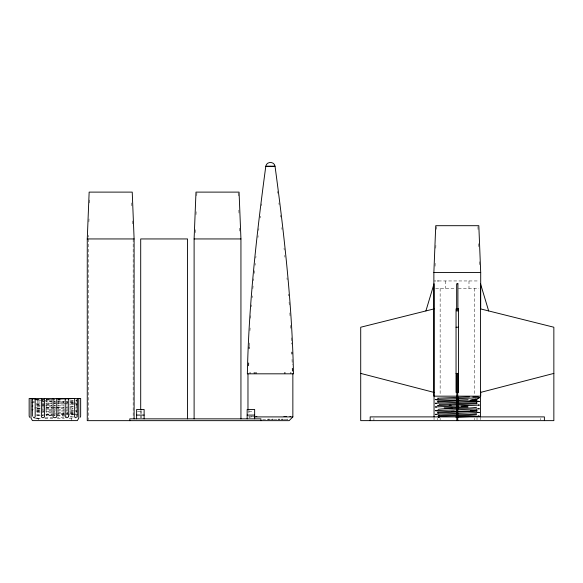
<?xml version="1.0" encoding="UTF-8"?>
<svg xmlns="http://www.w3.org/2000/svg" width="583" height="583" viewBox="0 0 583 583"><rect width="100%" height="100%" fill="white"/><g stroke="black" fill="none" stroke-linecap="round" stroke-linejoin="round"><path stroke-width="0.44" stroke-dasharray="2.92 2.19" d="M249.262 345.887L249.415 341.39M88.281 237.143L88.354 235.343M88.893 221.831L89.075 217.328M89.651 202.92L89.797 199.313M195.298 232.639L195.48 228.135M196.019 214.624L196.201 210.12M196.777 195.713L196.886 193.009M435.056 266.22L435.231 261.716M435.778 248.212L435.953 243.709M436.529 229.294L436.638 226.598M249.954 330.685L250.107 328.018M250.668 318.252L250.821 315.592M251.397 306.68L251.535 304.887M252.118 297.709L252.264 295.916M252.847 288.738L253.066 286.049M253.59 280.627L253.765 278.82M254.29 273.398L254.552 270.687M255.077 265.265L255.259 263.465M255.806 258.08L255.988 256.287M257.941 237.492L258.138 235.714M258.721 230.365L258.91 228.587M260.12 217.94L260.331 216.184M261.607 205.61L261.818 203.846M33.311 401.709L34.492 401.024M75.885 405.323L77.67 404.289M76.548 411.824L75.79 411.875M76.511 408.136L75.739 408.195M76.431 400.769L75.921 400.805M76.468 404.456L75.688 404.507M33.501 402.212L34.324 402.153M73.647 410.505L69.785 410.709M73.677 414.192L69.836 414.396M73.596 402.183L69.924 402.379M73.582 403.137L70.069 403.327M73.611 406.825L70.128 407.007M73.611 413.245L69.945 413.434M36.335 399.843L40.089 399.654M36.357 410.906L40.118 410.709M36.321 411.86L39.884 411.678M36.357 415.548L39.943 415.358M73.524 416.94L69.333 417.151M36.532 403.516L39.95 403.341M36.503 404.471L40.176 404.289L36.401 404.041M36.54 408.158L40.234 407.976M36.554 414.579L39.972 414.404M73.735 411.984L69.996 412.13M73.524 400.936L69.712 401.082M73.589 404.617L72.744 404.653M36.569 405.732L39.928 405.6M36.642 409.412L40.023 409.288M42.071 399.574L43.703 399.515M67.971 402.452L66.36 402.51M67.949 403.407L66.542 403.458M67.555 407.109L66.127 407.16M71.432 408.392L69.902 408.45M67.621 410.796L66.192 410.847M68 413.515L66.389 413.573M42.093 415.278L43.514 415.227M67.686 414.484L66.258 414.535M39.309 401.935L39.833 401.92M42.428 403.247L43.521 403.21M42.362 404.201L43.798 404.15M70.849 404.726L69.807 404.762M42.428 407.889L43.871 407.838M42.493 411.576L43.936 411.525M42.464 414.309L43.557 414.273M46.042 399.435L48.535 399.362M68.036 401.133L66.243 401.191M45.853 403.13L51.596 402.955M64.035 402.591L57.63 402.78M45.846 404.085L51.996 403.902M64.013 403.545L57.28 403.749M45.919 407.772L51.501 407.604M64.086 407.233L57.36 407.43M45.991 411.452L51.581 411.285M64.159 410.913L57.44 411.117M45.889 414.192L51.639 414.017M64.072 413.653L57.673 413.843M64.232 414.6L57.528 414.805M46.064 415.14L51.661 414.972M45.102 417.902L52.762 417.676M63.882 417.341L57.462 417.537M42.071 401.847L43.878 401.789M42.173 405.528L43.987 405.476M67.555 404.835L66.353 404.872M42.275 409.215L43.477 409.179M67.657 408.523L66.455 408.559M67.169 412.225L67.759 412.203M64.349 401.242L57.557 401.425M53.607 402.897L55.618 402.838M53.753 403.851L55.523 403.8M45.897 405.418L52.025 405.258M63.817 404.945L57.681 405.112M53.84 407.532L55.604 407.481M46.013 409.106L51.45 408.96M63.933 408.632L57.804 408.792M53.92 411.219L55.093 411.183M53.643 413.959L55.662 413.901M54 414.907L55.181 414.87M51.902 401.57L45.78 401.738L51.989 401.891M54.022 401.519L55.436 401.483M54.146 405.2L55.56 405.163M54.27 408.887L55.684 408.851M438.467 280.955L478.891 280.955M435.669 288.447L456.059 288.447M458.333 288.447L478.891 288.447M137.457 411.343L142.456 411.343M248.817 411.343L253.816 411.343M253.743 416.517L248.912 416.517L250.041 417.647M248.598 416.903L253.758 416.903M36.292 418.288L40.839 418.288A20.07 0.539 -0.7 0 0 35.752 418.579M44.92 418.288L52.805 418.288M57.258 418.288L64.312 418.288M69.151 418.288L73.728 418.288M262.663 419.337L268.661 419.337M270.417 419.337L272.174 419.337M273.915 419.337L277.297 419.337M283.63 419.337L286.53 419.337M53.731 399.625L55.145 399.661M51.61 399.566L46.166 399.421M51.486 403.254L46.05 403.108M53.6 403.305L55.728 403.363M57.841 403.414L61.31 403.509M54.183 407.007L55.604 407.043M52.069 406.956L45.933 406.788M57.717 407.102L63.853 407.262M54.059 410.694L55.48 410.731M51.945 410.636L45.817 410.476M57.593 410.782L64.392 410.964M53.745 400.987L55.093 401.024M53.745 401.942L55.509 401.986M53.658 405.622L55.421 405.673M54.168 409.324L55.341 409.361M53.709 412.043L55.05 412.086M54.081 413.012L55.261 413.041M54.591 415.759L55.261 415.774M51.741 400.929L45.977 400.754M57.775 401.104L64.166 401.293M57.848 402.059L63.999 402.241M43.514 403.035L42.311 402.999M49.315 404.544L46.174 404.449M51.909 405.571L45.758 405.389M57.768 405.739L63.926 405.928M44.024 406.737L42.202 406.679M66.389 407.335L67.584 407.371M51.821 409.259L45.685 409.069M57.688 409.426L64.378 409.63M43.914 410.417L42.1 410.366M66.28 411.022L67.482 411.059M51.698 411.984L45.948 411.817M57.739 412.159L64.13 412.356M51.741 412.946L46.137 412.771M57.608 413.114L64.305 413.318M57.28 415.832L64.319 416.051M51.909 415.679L46.137 415.504M70.026 400.076L73.757 400.222M43.645 400.674L42.012 400.616M66.477 401.374L67.562 401.41M43.791 401.636L42.355 401.585M66.535 402.328L67.941 402.379M39.52 402.904L40.052 402.919M43.82 404.369L42.18 404.31M43.718 405.316L42.289 405.265M66.462 406.016L67.876 406.06M69.836 407.444L71.374 407.502M39.957 406.606L36.591 406.482M43.652 409.004L42.224 408.953M66.396 409.696L67.81 409.747M69.741 411.132L73.545 411.277M39.863 410.294L36.518 410.162M66.447 412.429L67.526 412.473M43.608 411.736L42.515 411.7M43.587 412.691L42.158 412.64M66.331 413.383L67.745 413.434M66.061 416.109L66.615 416.124M43.229 415.409L42.151 415.373M40.161 415.293L36.379 415.103M70.018 401.505L73.655 401.702M40.045 400.543L36.306 400.346M70.062 402.459L73.575 402.649M70.004 406.147L73.538 406.336M40.11 405.185L36.459 404.996M69.953 409.834L73.509 410.017M40.052 408.872L36.423 408.683M69.989 412.567L73.633 412.764M40.016 411.598L36.583 411.423M69.894 413.515L73.713 413.719M40.001 412.553L36.386 412.37M70.135 416.262L72.161 416.357M73.276 403.888L73.684 403.91M34.149 402.664L33.603 402.627M75.703 407.699L76.482 407.757M75.652 411.387L76.439 411.438M75.805 400.332L76.562 400.39M75.754 404.019L76.526 404.07M75.309 402.868L76.89 403.779M75.302 410.235L76.876 411.146M75.302 413.923L76.497 414.615M277.45 191.428L277.69 193.221M278.907 202.971L279.119 204.728M280.394 215.302L280.605 217.065M281.822 227.691L282.019 229.476M284.023 248.212L284.205 250.005M284.752 255.39L284.934 257.183M286.982 277.916L287.157 279.723M288.425 294.124L288.57 295.916M289.073 302.198L289.292 304.887M289.86 312.925L290.064 316.474M290.574 325.358L290.779 328.907M477.922 226.598L478.067 230.198M478.607 243.709L478.789 248.212M479.328 261.716L479.51 266.22M238.17 193.009L238.309 196.609M238.855 210.12L239.03 214.624M239.569 228.135L239.751 232.639M131.729 202.92L131.904 207.417M132.45 220.928L132.625 225.432M291.289 337.79L291.507 344.087M292.047 359.383L292.236 364.783M477.025 417.552L477.025 419.862M437.644 418.281L437.651 419.862M540.645 418.383L540.645 419.884M480.509 417.902L480.509 419.724M474.518 418.281L474.518 419.826M474.424 288.447L474.424 395.259M468.987 280.955L468.987 288.447M445.572 280.955L445.572 288.447M440.143 288.447L440.143 395.259M440.15 418.281L440.15 419.826M434.051 417.902L434.051 419.724M373.922 418.383L373.922 420.635M248.912 410.155L248.912 413.792M141.647 410.658L141.647 417.924M140.7 410.658L140.7 417.924M133.164 238.943L133.164 417.924M88.208 238.943L88.208 419.745M76.475 399.377L76.475 416.189M71.6 418.288L71.6 420.613M38.208 418.288L38.208 419.84M34.667 418.288A20.456 0.532 -0.7 0 1 37.509 418.047M61.477 414.112A22.81 0.539 -0.6 0 1 77.175 414.586M75.622 414.71A22.81 0.539 -0.6 0 1 74.179 414.79M72.671 414.856A22.81 0.539 -0.6 0 1 71.527 414.899M69.392 414.965A22.81 0.539 -0.6 0 1 69.027 414.979M65.077 415.074A22.81 0.539 -0.6 0 1 49.825 415.271M46.028 414.287A22.81 0.539 -0.6 0 1 57.702 414.127M58.963 407.947A20.441 0.415 -1.2 0 1 44.337 408.195M40.183 408.217A20.441 0.415 -1.2 0 1 36.452 408.18M34.535 408.005A20.441 0.415 -1.2 0 1 38.325 407.721M46.181 407.43A20.441 0.415 -1.2 0 1 60.34 407.116M64.254 403.414A22.832 0.474 0.9 0 1 68.175 403.516M71.439 403.625A22.832 0.474 0.9 0 1 72.78 403.684M74.894 403.779A22.832 0.474 0.9 0 1 75.316 403.8M76.839 403.91A22.832 0.474 0.9 0 1 77.043 403.924M51.399 400.47A20.449 0.401 1.2 0 1 51.18 400.463M48.119 400.383A20.449 0.401 1.2 0 1 35.279 399.625A20.449 0.401 1.2 0 1 59.539 399.851"/><path stroke-width="0.87" d="M32.356 398.488L32.356 416.189M68.699 416.189L68.699 398.488M248.569 365.687L248.664 362.983M249.167 348.583L249.233 346.783M292.855 373.82L292.855 416.903L289.11 420.649L87.268 420.649L87.268 238.943L89.148 192.113L132.232 192.113L134.105 238.943L134.105 418.834M194.11 418.834L194.11 238.943L195.983 192.113L239.066 192.113L240.939 238.943L240.939 418.834M480.698 391.616L480.698 396.163L433.869 396.163L433.869 272.523L435.741 225.694L478.825 225.694L480.698 272.523L480.698 308.888M31.016 417.486L31.067 398.488M78.785 417.413L78.741 398.488M265.804 166.221C256.535 235.08 248.766 304.29 247.36 373.82L293.475 373.82C292.068 304.29 284.3 235.08 275.03 166.221C274.331 161.236 266.504 161.236 265.804 166.221L275.023 166.221M32.131 409.813L32.932 409.63M425.903 310.928L434.051 283.768L434.051 416.991M77.226 416.976L77.452 398.488M78.814 418.062L77.342 420.613L32.466 420.613L30.994 418.062M477.025 396.367L479.394 397.737L435.275 399.581L436.842 399.807M32.145 402.445L32.867 402.263M80.17 417.29L80.658 416.189L80.658 398.488L29.157 398.488L29.157 416.189L29.806 417.413M32.138 406.132L32.896 405.95M477.025 399.107L479.394 397.737M480.509 392.417L553.85 373.404M434.051 308.895L360.709 327.231L360.709 420.635L553.85 420.635L553.85 327.231L480.509 308.895M439.159 404.405L477.025 402.795L476.551 402.664M73.677 398.488L58.504 399.071M33.982 398.488L32.109 398.728L35.541 399.056M37.363 402.008L38.303 401.971M72.379 408.355L72.824 408.34M444.166 407.83L468.054 407.065M470.503 410.658L477.025 410.17L476.573 410.038M71.833 404.689L72.299 404.675M469.395 396.906L437.644 398.211L438.088 398.342M468.149 399.683L437.644 400.936L438.073 401.068M454.179 411.183L437.658 411.984L438.11 412.137M455.826 417.137L479.394 416.175L478.344 415.992M266.927 166.366L267.335 166.366M267.808 166.366L268.391 166.366M269.557 166.366L270.592 166.366M270.76 166.366L271.277 166.366M272.596 166.366L273.026 166.366M273.15 166.366L274.068 166.366M87.268 238.943L134.105 238.943M194.11 238.943L240.939 238.943M433.869 272.523L480.698 272.523M434.896 280.955L435.319 280.955M437.549 280.955L438.372 280.955M456.044 327.231L458.515 327.231M249.867 372.88L250.311 372.88M254.013 372.88L254.793 372.88M255.609 372.88L256.462 372.88M284.366 372.88L285.225 372.88M290.523 372.88L290.968 372.88M456.044 373.404L458.515 373.404M136.626 415.089L144.118 415.089M247.156 415.089L254.647 415.089M256.003 416.517L256.841 416.517M283.994 416.517L284.825 416.517M285.626 416.517L286.377 416.517M289.984 416.517L290.414 416.517M254.545 416.903L292.855 416.903M267.786 419.337L269.535 419.337M272.174 419.337L273.048 419.337M278.171 419.337L279.862 419.337M281.458 419.337L282.937 419.337M286.996 419.337L287.412 419.337M61.915 398.488L68.881 398.728M437.01 410.877L435.282 410.658L479.386 408.807L478.257 408.61M477.783 412.261L479.394 412.48L435.275 414.324L436.521 414.528M477.9 401.206L479.394 401.425L435.282 403.254L436.631 403.472M436.427 407.145L435.282 406.941L479.386 405.119L478.439 404.937M438.307 405.739L437.644 405.593L477.025 403.749L476.603 403.625M438.19 402.037L437.651 401.891L457.64 400.973A19.713 0.554 0.6 0 0 475.896 400.769A19.713 0.554 0.6 0 0 470 400.098M438.19 413.099L437.651 412.953L477.018 411.132L476.646 411.008M438.125 415.825C448.065 414.17 466.538 415.387 476.588 413.726M438.132 416.779C448.028 415.125 466.502 416.342 476.603 414.688M476.551 407.306C466.677 408.967 448.189 407.757 438.081 409.397M360.709 373.404L434.051 392.417M488.656 310.928L480.509 283.768L480.509 416.991M291.791 352.183L291.857 353.983M292.36 368.383L292.455 371.087M544.391 420.635L544.391 416.889L370.176 416.889L370.176 420.635M458.602 399.698L458.602 401.468M458.602 403.232L458.602 405.003M458.602 406.774L458.602 408.545M457.75 373.404L457.75 420.635M456.81 373.404L456.81 420.635M456.402 399.698L456.402 401.468M456.402 403.232L456.402 405.003M456.402 406.774L456.402 408.545M438.941 415.621L438.941 417.392M438.897 415.621L438.897 417.392M260.922 420.649L260.922 418.849L129.79 418.849L129.79 420.649M254.647 418.834L254.647 409.47L247.156 409.47L247.156 418.834M247.972 373.82L247.972 409.725M187.537 418.834L187.537 238.943L140.7 238.943L140.7 409.747M144.118 418.834L144.118 409.47L136.626 409.47L136.626 418.834M74.631 398.488L74.631 416.189A1.487 0.845 -89.9 0 0 74.646 416.481A1.472 0.802 89.3 0 0 75.426 417.661L75.797 417.661A1.472 0.714 86.8 0 0 76.344 417.151M65.23 398.488L65.23 416.189A1.472 1.312 88.8 0 0 65.821 417.413A1.472 1.29 84.2 0 0 66.542 417.661L67.176 417.661A1.472 1.261 84 0 0 68.43 416.189M56.748 398.488L56.748 416.189A1.472 1.472 -89.3 0 1 56.682 416.619L56.638 416.75A1.472 1.472 0 0 1 55.276 417.661L54.54 417.661A1.472 1.472 0 0 1 53.177 416.75A1.472 1.472 89.4 0 1 53.06 416.189L53.06 398.488M44.578 398.488L44.578 416.189A1.472 1.29 -84.2 0 1 43.273 417.661L42.632 417.661A1.472 1.261 -85.3 0 1 41.838 417.326A1.479 1.239 -89.1 0 1 41.386 416.189L41.386 398.488M35.177 398.488L35.177 416.189A1.487 0.845 89.9 0 1 35.169 416.481A1.472 0.751 -85.6 0 1 34.382 417.654L34.018 417.661A1.472 0.714 -86.8 0 1 33.464 417.151M475.517 396.389A19.698 0.583 -0.1 0 1 472.82 396.979M475.218 399.129A19.705 0.59 -0.1 0 1 471.72 399.778M467.923 406.067A19.705 0.547 -0.6 0 1 461.277 406.213M449.18 405.316A19.705 0.547 -0.6 0 1 451.125 405.272M445.755 408.486A19.705 0.394 -1.3 0 1 452.386 408.282M476.843 410.534A19.72 0.394 -1.3 0 1 451.461 411.416M62.833 415.118A22.81 0.539 -0.6 0 1 62.592 415.125M50.867 415.264A22.81 0.539 -0.6 0 1 49.395 415.271M46.829 414.273A22.81 0.539 -0.6 0 1 47.857 414.251M58.14 399.821A20.449 0.401 1.2 0 1 60.049 399.865M457.903 283.768L456.664 283.768L456.664 310.928L457.903 310.928L457.903 283.768M458.515 308.895L456.044 308.895L456.044 392.417L458.515 392.417L458.515 308.895"/></g></svg>
